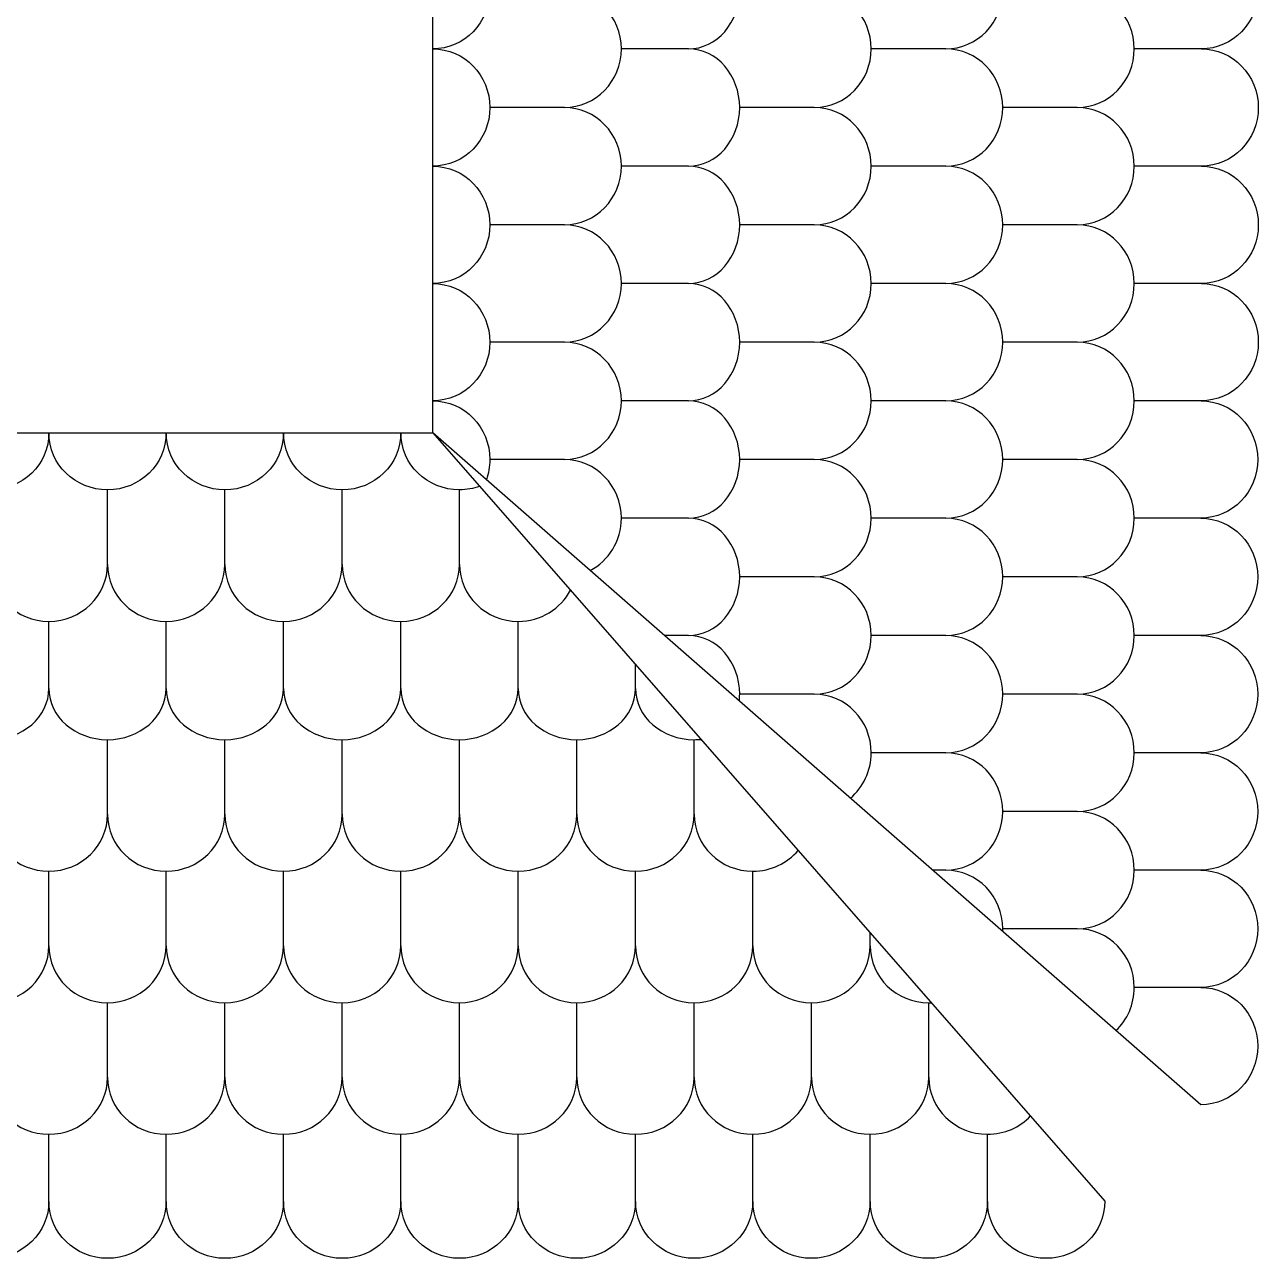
# Model space of a CAD drawing. Header units: centimetres. Extents: x -67.6 to -19.4, y -15.9 to 27.8.
# Drawn here: x -43.48 to -37.06, y 12.07 to 18.5 of the extents above; entities that cross this region are included whole.
import ezdxf

# ---------------------------------------------------------------- set-up
doc = ezdxf.new("R2010")
doc.units = ezdxf.units.CM
doc.header["$MEASUREMENT"] = 0
doc.layers.add('Layer 1', color=7, linetype='Continuous')

msp = doc.modelspace()

# ---------------------------------------------------------------- linework, layer by layer
at = {"layer": 'Layer 1', "color": 250, "lineweight": 25}
for points in [[(-37.35338, 23.87237), (-37.35338, 23.87237), (-41.3548, 20.37237), (-41.3548, 20.37237), (-41.3548, 20.37237), (-41.3548, 16.37237), (-41.3548, 16.37237), (-41.3548, 16.37237), (-37.3548, 12.87237), (-37.3548, 12.87237), (-37.19087, 12.87237), (-37.05796, 13.00916), (-37.05796, 13.17792), (-37.05796, 13.34668), (-37.19087, 13.48348), (-37.3548, 13.48348), (-37.19087, 13.48348), (-37.05796, 13.62028), (-37.05796, 13.78903), (-37.05796, 13.95779), (-37.19087, 14.09459), (-37.3548, 14.09459), (-37.19087, 14.09459), (-37.05796, 14.23139), (-37.05796, 14.40015), (-37.05796, 14.5689), (-37.19087, 14.7057), (-37.3548, 14.7057), (-37.19087, 14.7057), (-37.05796, 14.8425), (-37.05796, 15.01126), (-37.05796, 15.18001), (-37.19087, 15.31681), (-37.3548, 15.31681), (-37.19087, 15.31681), (-37.05796, 15.45361), (-37.05796, 15.62237), (-37.05796, 15.79113), (-37.19087, 15.92792), (-37.3548, 15.92792), (-37.19087, 15.92792), (-37.05796, 16.06472), (-37.05796, 16.23348), (-37.05796, 16.40224), (-37.19087, 16.53903), (-37.35338, 16.53904), (-37.18802, 16.53904), (-37.05511, 16.67583), (-37.05511, 16.84459), (-37.05511, 17.01335), (-37.18802, 17.15015), (-37.35195, 17.15015), (-37.18802, 17.15015), (-37.05511, 17.28695), (-37.05511, 17.4557), (-37.05511, 17.62446), (-37.18802, 17.76126), (-37.35195, 17.76126), (-37.18802, 17.76126), (-37.05511, 17.89806), (-37.05511, 18.06682), (-37.05511, 18.23557), (-37.18802, 18.37237), (-37.35195, 18.37237), (-37.18802, 18.37237), (-37.05511, 18.50917), (-37.05511, 18.67793), (-37.05511, 18.84668), (-37.18802, 18.98348), (-37.35195, 18.98348), (-37.18802, 18.98348), (-37.05511, 19.12028), (-37.05511, 19.28904), (-37.05511, 19.4578), (-37.18802, 19.59459), (-37.35195, 19.59459), (-37.18802, 19.59459), (-37.05511, 19.73139), (-37.05511, 19.90015), (-37.05511, 20.06891), (-37.18802, 20.2057), (-37.35195, 20.2057), (-37.18802, 20.2057), (-37.05511, 20.34249), (-37.05511, 20.51125), (-37.05511, 20.68001), (-37.18802, 20.81681), (-37.35195, 20.81681), (-37.18802, 20.81681), (-37.05511, 20.95361), (-37.05511, 21.12236), (-37.05511, 21.29112), (-37.18802, 21.42792), (-37.35195, 21.42792), (-37.18802, 21.42792), (-37.05511, 21.56472), (-37.05511, 21.73348), (-37.05511, 21.90223), (-37.18802, 22.03903), (-37.35195, 22.03903), (-37.18802, 22.03903), (-37.05511, 22.17583), (-37.05511, 22.34459), (-37.05511, 22.51334), (-37.18802, 22.65014), (-37.35195, 22.65014), (-37.18802, 22.65014), (-37.05511, 22.78694), (-37.05511, 22.9557), (-37.05511, 23.12446), (-37.18802, 23.26125), (-37.35195, 23.26125), (-37.18802, 23.26125), (-37.05511, 23.39805), (-37.05511, 23.56681), (-37.05511, 23.73557), (-37.18802, 23.87236), (-37.35338, 23.87237)], [(-37.8548, 12.37095), (-37.8548, 12.37095), (-41.3548, 16.37237), (-41.3548, 16.37237), (-41.3548, 16.37237), (-45.3548, 16.37237), (-45.3548, 16.37237), (-45.3548, 16.37237), (-48.8548, 12.37237), (-48.8548, 12.37237), (-48.8548, 12.20844), (-48.71801, 12.07553), (-48.54925, 12.07553), (-48.38049, 12.07553), (-48.24369, 12.20844), (-48.24369, 12.37237), (-48.24369, 12.20844), (-48.10689, 12.07553), (-47.93814, 12.07553), (-47.76938, 12.07553), (-47.63258, 12.20844), (-47.63258, 12.37237), (-47.63258, 12.20844), (-47.49578, 12.07553), (-47.32702, 12.07553), (-47.15827, 12.07553), (-47.02147, 12.20844), (-47.02147, 12.37237), (-47.02147, 12.20844), (-46.88467, 12.07553), (-46.71591, 12.07553), (-46.54716, 12.07553), (-46.41036, 12.20844), (-46.41036, 12.37237), (-46.41036, 12.20844), (-46.27356, 12.07553), (-46.1048, 12.07553), (-45.93604, 12.07553), (-45.79925, 12.20844), (-45.79925, 12.37237), (-45.79925, 12.20844), (-45.66245, 12.07553), (-45.49369, 12.07553), (-45.32493, 12.07553), (-45.18814, 12.20844), (-45.18813, 12.37095), (-45.18813, 12.20559), (-45.05134, 12.07268), (-44.88258, 12.07268), (-44.71382, 12.07268), (-44.57702, 12.20559), (-44.57702, 12.36952), (-44.57702, 12.20559), (-44.44022, 12.07268), (-44.27147, 12.07268), (-44.10271, 12.07268), (-43.96591, 12.20559), (-43.96591, 12.36952), (-43.96591, 12.20559), (-43.82911, 12.07268), (-43.66035, 12.07268), (-43.4916, 12.07268), (-43.3548, 12.20559), (-43.3548, 12.36952), (-43.3548, 12.20559), (-43.218, 12.07268), (-43.04924, 12.07268), (-42.88049, 12.07268), (-42.74369, 12.20559), (-42.74369, 12.36952), (-42.74369, 12.20559), (-42.60689, 12.07268), (-42.43813, 12.07268), (-42.26937, 12.07268), (-42.13258, 12.20559), (-42.13258, 12.36952), (-42.13258, 12.20559), (-41.99578, 12.07268), (-41.82702, 12.07268), (-41.65826, 12.07268), (-41.52147, 12.20559), (-41.52147, 12.36952), (-41.52147, 12.20559), (-41.38468, 12.07268), (-41.21592, 12.07268), (-41.04716, 12.07268), (-40.91036, 12.20559), (-40.91036, 12.36952), (-40.91036, 12.20559), (-40.77356, 12.07268), (-40.60481, 12.07268), (-40.43605, 12.07268), (-40.29925, 12.20559), (-40.29925, 12.36952), (-40.29925, 12.20559), (-40.16245, 12.07268), (-39.99369, 12.07268), (-39.82494, 12.07268), (-39.68814, 12.20559), (-39.68814, 12.36952), (-39.68814, 12.20559), (-39.55134, 12.07268), (-39.38258, 12.07268), (-39.21383, 12.07268), (-39.07703, 12.20559), (-39.07703, 12.36952), (-39.07703, 12.20559), (-38.94023, 12.07268), (-38.77147, 12.07268), (-38.60271, 12.07268), (-38.46592, 12.20559), (-38.46592, 12.36952), (-38.46592, 12.20559), (-38.32912, 12.07268), (-38.16036, 12.07268), (-37.9916, 12.07268), (-37.85481, 12.20559), (-37.8548, 12.37095)]]:
    msp.add_open_spline(points, degree=3, knots=[0, 0, 0, 0, 0.025641, 0.025641, 0.025641, 0.0512821, 0.0512821, 0.0512821, 0.0769231, 0.0769231, 0.0769231, 0.1025641, 0.1025641, 0.1025641, 0.1282051, 0.1282051, 0.1282051, 0.1538462, 0.1538462, 0.1538462, 0.1794872, 0.1794872, 0.1794872, 0.2051282, 0.2051282, 0.2051282, 0.2307692, 0.2307692, 0.2307692, 0.2564103, 0.2564103, 0.2564103, 0.2820513, 0.2820513, 0.2820513, 0.3076923, 0.3076923, 0.3076923, 0.3333333, 0.3333333, 0.3333333, 0.3589744, 0.3589744, 0.3589744, 0.3846154, 0.3846154, 0.3846154, 0.4102564, 0.4102564, 0.4102564, 0.4358974, 0.4358974, 0.4358974, 0.4615385, 0.4615385, 0.4615385, 0.4871795, 0.4871795, 0.4871795, 0.5128205, 0.5128205, 0.5128205, 0.5384615, 0.5384615, 0.5384615, 0.5641026, 0.5641026, 0.5641026, 0.5897436, 0.5897436, 0.5897436, 0.6153846, 0.6153846, 0.6153846, 0.6410256, 0.6410256, 0.6410256, 0.6666667, 0.6666667, 0.6666667, 0.6923077, 0.6923077, 0.6923077, 0.7179487, 0.7179487, 0.7179487, 0.7435897, 0.7435897, 0.7435897, 0.7692308, 0.7692308, 0.7692308, 0.7948718, 0.7948718, 0.7948718, 0.8205128, 0.8205128, 0.8205128, 0.8461538, 0.8461538, 0.8461538, 0.8717949, 0.8717949, 0.8717949, 0.8974359, 0.8974359, 0.8974359, 0.9230769, 0.9230769, 0.9230769, 0.9487179, 0.9487179, 0.9487179, 0.974359, 0.974359, 0.974359, 1, 1, 1, 1], dxfattribs=at)
at = {"layer": 'Layer 1', "color": 240, "lineweight": 25}
for points, knots in [([(-41.3548, 18.98348), (-41.19087, 18.98348), (-41.05796, 18.84668), (-41.05796, 18.67793), (-41.05796, 18.50917), (-41.19087, 18.37237), (-41.3548, 18.37237)], [0, 0, 0, 0, 0.5, 0.5, 0.5, 1, 1, 1, 1]), ([(-40.02358, 18.37237), (-39.8761, 18.37237), (-39.75653, 18.50917), (-39.75653, 18.67793), (-39.75653, 18.84669), (-39.8761, 18.98348), (-40.02358, 18.98348), (-40.02358, 18.98348), (-40.37287, 18.98348), (-40.37287, 18.98348)], [0, 0, 0, 0, 0.3333333, 0.3333333, 0.3333333, 0.6666667, 0.6666667, 0.6666667, 1, 1, 1, 1]), ([(-38.68318, 18.37237), (-38.51924, 18.37237), (-38.38634, 18.50917), (-38.38634, 18.67793), (-38.38634, 18.84668), (-38.51924, 18.98348), (-38.68318, 18.98348), (-38.68318, 18.98348), (-39.07144, 18.98348), (-39.07144, 18.98348)], [0, 0, 0, 0, 0.3333333, 0.3333333, 0.3333333, 0.6666667, 0.6666667, 0.6666667, 1, 1, 1, 1]), ([(-40.6697, 18.06682), (-40.50577, 18.06682), (-40.37287, 18.20361), (-40.37287, 18.37237), (-40.37287, 18.54113), (-40.50577, 18.67793), (-40.6697, 18.67793), (-40.6697, 18.67793), (-41.05796, 18.67793), (-41.05796, 18.67793)], [0, 0, 0, 0, 0.3333333, 0.3333333, 0.3333333, 0.6666667, 0.6666667, 0.6666667, 1, 1, 1, 1]), ([(-39.36827, 18.06682), (-39.20434, 18.06682), (-39.07144, 18.20361), (-39.07144, 18.37237), (-39.07144, 18.54113), (-39.20434, 18.67793), (-39.36827, 18.67793), (-39.36827, 18.67793), (-39.75653, 18.67793), (-39.75653, 18.67793)], [0, 0, 0, 0, 0.3333333, 0.3333333, 0.3333333, 0.6666667, 0.6666667, 0.6666667, 1, 1, 1, 1]), ([(-37.99808, 18.06682), (-37.83414, 18.06682), (-37.70124, 18.20361), (-37.70124, 18.37237), (-37.70124, 18.54113), (-37.83414, 18.67793), (-37.99808, 18.67793), (-37.99808, 18.67793), (-38.38634, 18.67793), (-38.38634, 18.67793)], [0, 0, 0, 0, 0.3333333, 0.3333333, 0.3333333, 0.6666667, 0.6666667, 0.6666667, 1, 1, 1, 1]), ([(-41.3548, 18.37237), (-41.19087, 18.37237), (-41.05796, 18.23557), (-41.05796, 18.06682), (-41.05796, 17.89806), (-41.19087, 17.76126), (-41.3548, 17.76126)], [0, 0, 0, 0, 0.5, 0.5, 0.5, 1, 1, 1, 1]), ([(-40.02358, 17.76126), (-39.8761, 17.76126), (-39.75653, 17.89806), (-39.75653, 18.06682), (-39.75653, 18.23557), (-39.8761, 18.37237), (-40.02358, 18.37237), (-40.02358, 18.37237), (-40.37287, 18.37237), (-40.37287, 18.37237)], [0, 0, 0, 0, 0.3333333, 0.3333333, 0.3333333, 0.6666667, 0.6666667, 0.6666667, 1, 1, 1, 1]), ([(-38.68318, 17.76126), (-38.51924, 17.76126), (-38.38634, 17.89806), (-38.38634, 18.06682), (-38.38634, 18.23557), (-38.51924, 18.37237), (-38.68318, 18.37237), (-38.68318, 18.37237), (-39.07144, 18.37237), (-39.07144, 18.37237)], [0, 0, 0, 0, 0.3333333, 0.3333333, 0.3333333, 0.6666667, 0.6666667, 0.6666667, 1, 1, 1, 1]), ([(-40.6697, 17.4557), (-40.50577, 17.4557), (-40.37287, 17.5925), (-40.37287, 17.76126), (-40.37287, 17.93002), (-40.50577, 18.06682), (-40.6697, 18.06682), (-40.6697, 18.06682), (-41.05796, 18.06682), (-41.05796, 18.06682)], [0, 0, 0, 0, 0.3333333, 0.3333333, 0.3333333, 0.6666667, 0.6666667, 0.6666667, 1, 1, 1, 1]), ([(-39.36827, 17.4557), (-39.20434, 17.4557), (-39.07144, 17.5925), (-39.07144, 17.76126), (-39.07144, 17.93002), (-39.20434, 18.06682), (-39.36827, 18.06682), (-39.36827, 18.06682), (-39.75653, 18.06682), (-39.75653, 18.06682)], [0, 0, 0, 0, 0.3333333, 0.3333333, 0.3333333, 0.6666667, 0.6666667, 0.6666667, 1, 1, 1, 1]), ([(-37.99808, 17.4557), (-37.83414, 17.4557), (-37.70124, 17.5925), (-37.70124, 17.76126), (-37.70124, 17.93002), (-37.83414, 18.06682), (-37.99808, 18.06682), (-37.99808, 18.06682), (-38.38634, 18.06682), (-38.38634, 18.06682)], [0, 0, 0, 0, 0.3333333, 0.3333333, 0.3333333, 0.6666667, 0.6666667, 0.6666667, 1, 1, 1, 1]), ([(-41.3548, 17.76126), (-41.19087, 17.76126), (-41.05796, 17.62446), (-41.05796, 17.4557), (-41.05796, 17.28695), (-41.19087, 17.15015), (-41.3548, 17.15015)], [0, 0, 0, 0, 0.5, 0.5, 0.5, 1, 1, 1, 1]), ([(-40.02358, 17.15015), (-39.8761, 17.15015), (-39.75653, 17.28695), (-39.75653, 17.4557), (-39.75653, 17.62446), (-39.8761, 17.76126), (-40.02358, 17.76126), (-40.02358, 17.76126), (-40.37287, 17.76126), (-40.37287, 17.76126)], [0, 0, 0, 0, 0.3333333, 0.3333333, 0.3333333, 0.6666667, 0.6666667, 0.6666667, 1, 1, 1, 1]), ([(-38.68318, 17.15015), (-38.51924, 17.15015), (-38.38634, 17.28695), (-38.38634, 17.4557), (-38.38634, 17.62446), (-38.51924, 17.76126), (-38.68318, 17.76126), (-38.68318, 17.76126), (-39.07144, 17.76126), (-39.07144, 17.76126)], [0, 0, 0, 0, 0.3333333, 0.3333333, 0.3333333, 0.6666667, 0.6666667, 0.6666667, 1, 1, 1, 1]), ([(-40.6697, 16.84459), (-40.50577, 16.84459), (-40.37287, 16.98139), (-40.37287, 17.15015), (-40.37287, 17.31891), (-40.50577, 17.4557), (-40.6697, 17.4557), (-40.6697, 17.4557), (-41.05796, 17.4557), (-41.05796, 17.4557)], [0, 0, 0, 0, 0.3333333, 0.3333333, 0.3333333, 0.6666667, 0.6666667, 0.6666667, 1, 1, 1, 1]), ([(-39.36827, 16.84459), (-39.20434, 16.84459), (-39.07144, 16.98139), (-39.07144, 17.15015), (-39.07144, 17.31891), (-39.20434, 17.4557), (-39.36827, 17.4557), (-39.36827, 17.4557), (-39.75653, 17.4557), (-39.75653, 17.4557)], [0, 0, 0, 0, 0.3333333, 0.3333333, 0.3333333, 0.6666667, 0.6666667, 0.6666667, 1, 1, 1, 1]), ([(-37.99808, 16.84459), (-37.83414, 16.84459), (-37.70124, 16.98139), (-37.70124, 17.15015), (-37.70124, 17.31891), (-37.83414, 17.4557), (-37.99808, 17.4557), (-37.99808, 17.4557), (-38.38634, 17.4557), (-38.38634, 17.4557)], [0, 0, 0, 0, 0.3333333, 0.3333333, 0.3333333, 0.6666667, 0.6666667, 0.6666667, 1, 1, 1, 1]), ([(-41.3548, 17.15015), (-41.19087, 17.15015), (-41.05796, 17.01335), (-41.05796, 16.84459), (-41.05796, 16.67583), (-41.19087, 16.53904), (-41.3548, 16.53904)], [0, 0, 0, 0, 0.5, 0.5, 0.5, 1, 1, 1, 1]), ([(-40.02358, 16.53904), (-39.8761, 16.53904), (-39.75653, 16.67583), (-39.75653, 16.84459), (-39.75653, 17.01335), (-39.8761, 17.15015), (-40.02358, 17.15015), (-40.02358, 17.15015), (-40.37287, 17.15015), (-40.37287, 17.15015)], [0, 0, 0, 0, 0.3333333, 0.3333333, 0.3333333, 0.6666667, 0.6666667, 0.6666667, 1, 1, 1, 1]), ([(-38.68318, 16.53904), (-38.51924, 16.53904), (-38.38634, 16.67583), (-38.38634, 16.84459), (-38.38634, 17.01335), (-38.51924, 17.15015), (-38.68318, 17.15015), (-38.68318, 17.15015), (-39.07144, 17.15015), (-39.07144, 17.15015)], [0, 0, 0, 0, 0.3333333, 0.3333333, 0.3333333, 0.6666667, 0.6666667, 0.6666667, 1, 1, 1, 1]), ([(-40.6697, 16.23348), (-40.50577, 16.23348), (-40.37287, 16.37028), (-40.37287, 16.53904), (-40.37287, 16.7078), (-40.50577, 16.84459), (-40.6697, 16.84459), (-40.6697, 16.84459), (-41.05796, 16.84459), (-41.05796, 16.84459)], [0, 0, 0, 0, 0.3333333, 0.3333333, 0.3333333, 0.6666667, 0.6666667, 0.6666667, 1, 1, 1, 1]), ([(-39.36827, 16.23348), (-39.20434, 16.23348), (-39.07144, 16.37028), (-39.07144, 16.53904), (-39.07144, 16.7078), (-39.20434, 16.84459), (-39.36827, 16.84459), (-39.36827, 16.84459), (-39.75653, 16.84459), (-39.75653, 16.84459)], [0, 0, 0, 0, 0.3333333, 0.3333333, 0.3333333, 0.6666667, 0.6666667, 0.6666667, 1, 1, 1, 1]), ([(-37.99808, 16.23348), (-37.83414, 16.23348), (-37.70124, 16.37028), (-37.70124, 16.53904), (-37.70124, 16.7078), (-37.83414, 16.84459), (-37.99808, 16.84459), (-37.99808, 16.84459), (-38.38634, 16.84459), (-38.38634, 16.84459)], [0, 0, 0, 0, 0.3333333, 0.3333333, 0.3333333, 0.6666667, 0.6666667, 0.6666667, 1, 1, 1, 1]), ([(-41.3548, 16.53904), (-41.19087, 16.53904), (-41.05796, 16.40224), (-41.05796, 16.23348), (-41.05796, 16.19656), (-41.06433, 16.16117), (-41.07598, 16.1284)], [0, 0, 0, 0, 0.5, 0.5, 0.5, 1, 1, 1, 1]), ([(-40.02358, 15.92793), (-39.8761, 15.92793), (-39.75653, 16.06472), (-39.75653, 16.23348), (-39.75653, 16.40224), (-39.8761, 16.53904), (-40.02358, 16.53904), (-40.02358, 16.53904), (-40.37287, 16.53904), (-40.37287, 16.53904)], [0, 0, 0, 0, 0.3333333, 0.3333333, 0.3333333, 0.6666667, 0.6666667, 0.6666667, 1, 1, 1, 1]), ([(-38.68318, 15.92793), (-38.51924, 15.92793), (-38.38634, 16.06472), (-38.38634, 16.23348), (-38.38634, 16.40224), (-38.51924, 16.53904), (-38.68318, 16.53904), (-38.68318, 16.53904), (-39.07144, 16.53904), (-39.07144, 16.53904)], [0, 0, 0, 0, 0.3333333, 0.3333333, 0.3333333, 0.6666667, 0.6666667, 0.6666667, 1, 1, 1, 1]), ([(-43.3548, 16.37237), (-43.3548, 16.20844), (-43.4916, 16.07553), (-43.66035, 16.07553), (-43.82911, 16.07553), (-43.96591, 16.20844), (-43.96591, 16.37237)], [0, 0, 0, 0, 0.5, 0.5, 0.5, 1, 1, 1, 1]), ([(-42.74369, 16.37237), (-42.74369, 16.20844), (-42.88049, 16.07553), (-43.04924, 16.07553), (-43.218, 16.07553), (-43.3548, 16.20844), (-43.3548, 16.37237)], [0, 0, 0, 0, 0.5, 0.5, 0.5, 1, 1, 1, 1]), ([(-42.13258, 16.37237), (-42.13258, 16.20844), (-42.26937, 16.07553), (-42.43813, 16.07553), (-42.60689, 16.07553), (-42.74369, 16.20844), (-42.74369, 16.37237)], [0, 0, 0, 0, 0.5, 0.5, 0.5, 1, 1, 1, 1]), ([(-41.52147, 16.37237), (-41.52147, 16.20844), (-41.65826, 16.07553), (-41.82702, 16.07553), (-41.99578, 16.07553), (-42.13258, 16.20844), (-42.13258, 16.37237)], [0, 0, 0, 0, 0.5, 0.5, 0.5, 1, 1, 1, 1]), ([(-41.11083, 16.09355), (-41.1436, 16.0819), (-41.17899, 16.07553), (-41.21591, 16.07553), (-41.38467, 16.07553), (-41.52147, 16.20844), (-41.52147, 16.37237)], [0, 0, 0, 0, 0.5, 0.5, 0.5, 1, 1, 1, 1]), ([(-40.53538, 15.65537), (-40.43894, 15.70583), (-40.37287, 15.80894), (-40.37287, 15.92793), (-40.37287, 16.09668), (-40.50577, 16.23348), (-40.6697, 16.23348), (-40.6697, 16.23348), (-41.05796, 16.23348), (-41.05796, 16.23348)], [0, 0, 0, 0, 0.3333333, 0.3333333, 0.3333333, 0.6666667, 0.6666667, 0.6666667, 1, 1, 1, 1]), ([(-39.36827, 15.62237), (-39.20434, 15.62237), (-39.07144, 15.75917), (-39.07144, 15.92793), (-39.07144, 16.09668), (-39.20434, 16.23348), (-39.36827, 16.23348), (-39.36827, 16.23348), (-39.75653, 16.23348), (-39.75653, 16.23348)], [0, 0, 0, 0, 0.3333333, 0.3333333, 0.3333333, 0.6666667, 0.6666667, 0.6666667, 1, 1, 1, 1]), ([(-37.99808, 15.62237), (-37.83414, 15.62237), (-37.70124, 15.75917), (-37.70124, 15.92793), (-37.70124, 16.09668), (-37.83414, 16.23348), (-37.99808, 16.23348), (-37.99808, 16.23348), (-38.38634, 16.23348), (-38.38634, 16.23348)], [0, 0, 0, 0, 0.3333333, 0.3333333, 0.3333333, 0.6666667, 0.6666667, 0.6666667, 1, 1, 1, 1]), ([(-43.66035, 15.68727), (-43.66035, 15.52334), (-43.52356, 15.39044), (-43.3548, 15.39044), (-43.18604, 15.39044), (-43.04924, 15.52334), (-43.04924, 15.68727), (-43.04924, 15.68727), (-43.04924, 16.07553), (-43.04924, 16.07553)], [0, 0, 0, 0, 0.3333333, 0.3333333, 0.3333333, 0.6666667, 0.6666667, 0.6666667, 1, 1, 1, 1]), ([(-43.04924, 15.68727), (-43.04924, 15.52334), (-42.91245, 15.39044), (-42.74369, 15.39044), (-42.57493, 15.39044), (-42.43813, 15.52334), (-42.43813, 15.68727), (-42.43813, 15.68727), (-42.43813, 16.07553), (-42.43813, 16.07553)], [0, 0, 0, 0, 0.3333333, 0.3333333, 0.3333333, 0.6666667, 0.6666667, 0.6666667, 1, 1, 1, 1]), ([(-42.43813, 15.68727), (-42.43813, 15.52334), (-42.30134, 15.39044), (-42.13258, 15.39044), (-41.96382, 15.39044), (-41.82702, 15.52334), (-41.82702, 15.68727), (-41.82702, 15.68727), (-41.82702, 16.07553), (-41.82702, 16.07553)], [0, 0, 0, 0, 0.3333333, 0.3333333, 0.3333333, 0.6666667, 0.6666667, 0.6666667, 1, 1, 1, 1]), ([(-41.82702, 15.68727), (-41.82702, 15.52334), (-41.69022, 15.39044), (-41.52147, 15.39044), (-41.35271, 15.39044), (-41.21591, 15.52334), (-41.21591, 15.68727), (-41.21591, 15.68727), (-41.21591, 16.07553), (-41.21591, 16.07553)], [0, 0, 0, 0, 0.3333333, 0.3333333, 0.3333333, 0.6666667, 0.6666667, 0.6666667, 1, 1, 1, 1]), ([(-40.02358, 15.31682), (-39.8761, 15.31682), (-39.75653, 15.45361), (-39.75653, 15.62237), (-39.75653, 15.79113), (-39.8761, 15.92793), (-40.02358, 15.92793), (-40.02358, 15.92793), (-40.37287, 15.92793), (-40.37287, 15.92793)], [0, 0, 0, 0, 0.3333333, 0.3333333, 0.3333333, 0.6666667, 0.6666667, 0.6666667, 1, 1, 1, 1]), ([(-38.68318, 15.31681), (-38.51924, 15.31681), (-38.38634, 15.45361), (-38.38634, 15.62237), (-38.38634, 15.79113), (-38.51924, 15.92793), (-38.68318, 15.92793), (-38.68318, 15.92793), (-39.07144, 15.92793), (-39.07144, 15.92793)], [0, 0, 0, 0, 0.3333333, 0.3333333, 0.3333333, 0.6666667, 0.6666667, 0.6666667, 1, 1, 1, 1]), ([(-41.21591, 15.68727), (-41.21591, 15.52334), (-41.07911, 15.39044), (-40.91036, 15.39044), (-40.79137, 15.39044), (-40.68826, 15.45651), (-40.6378, 15.55295)], [0, 0, 0, 0, 0.5, 0.5, 0.5, 1, 1, 1, 1]), ([(-39.36827, 15.01126), (-39.20434, 15.01126), (-39.07144, 15.14806), (-39.07144, 15.31681), (-39.07144, 15.48557), (-39.20434, 15.62237), (-39.36827, 15.62237), (-39.36827, 15.62237), (-39.75653, 15.62237), (-39.75653, 15.62237)], [0, 0, 0, 0, 0.3333333, 0.3333333, 0.3333333, 0.6666667, 0.6666667, 0.6666667, 1, 1, 1, 1]), ([(-37.99808, 15.01126), (-37.83414, 15.01126), (-37.70124, 15.14806), (-37.70124, 15.31681), (-37.70124, 15.48557), (-37.83414, 15.62237), (-37.99808, 15.62237), (-37.99808, 15.62237), (-38.38634, 15.62237), (-38.38634, 15.62237)], [0, 0, 0, 0, 0.3333333, 0.3333333, 0.3333333, 0.6666667, 0.6666667, 0.6666667, 1, 1, 1, 1]), ([(-43.96591, 15.04115), (-43.96591, 14.89367), (-43.82911, 14.7741), (-43.66035, 14.7741), (-43.4916, 14.7741), (-43.3548, 14.89367), (-43.3548, 15.04115), (-43.3548, 15.04115), (-43.3548, 15.39044), (-43.3548, 15.39044)], [0, 0, 0, 0, 0.3333333, 0.3333333, 0.3333333, 0.6666667, 0.6666667, 0.6666667, 1, 1, 1, 1]), ([(-43.3548, 15.04115), (-43.3548, 14.89367), (-43.218, 14.7741), (-43.04924, 14.7741), (-42.88048, 14.7741), (-42.74369, 14.89367), (-42.74369, 15.04115), (-42.74369, 15.04115), (-42.74369, 15.39044), (-42.74369, 15.39044)], [0, 0, 0, 0, 0.3333333, 0.3333333, 0.3333333, 0.6666667, 0.6666667, 0.6666667, 1, 1, 1, 1]), ([(-42.74369, 15.04115), (-42.74369, 14.89367), (-42.60689, 14.7741), (-42.43813, 14.7741), (-42.26937, 14.7741), (-42.13258, 14.89367), (-42.13258, 15.04115), (-42.13258, 15.04115), (-42.13258, 15.39044), (-42.13258, 15.39044)], [0, 0, 0, 0, 0.3333333, 0.3333333, 0.3333333, 0.6666667, 0.6666667, 0.6666667, 1, 1, 1, 1]), ([(-42.13258, 15.04115), (-42.13258, 14.89367), (-41.99578, 14.7741), (-41.82702, 14.7741), (-41.65826, 14.7741), (-41.52147, 14.89367), (-41.52147, 15.04115), (-41.52147, 15.04115), (-41.52147, 15.39044), (-41.52147, 15.39044)], [0, 0, 0, 0, 0.3333333, 0.3333333, 0.3333333, 0.6666667, 0.6666667, 0.6666667, 1, 1, 1, 1]), ([(-41.52147, 15.04115), (-41.52147, 14.89367), (-41.38467, 14.7741), (-41.21591, 14.7741), (-41.04715, 14.7741), (-40.91035, 14.89367), (-40.91035, 15.04115), (-40.91035, 15.04115), (-40.91035, 15.39044), (-40.91035, 15.39044)], [0, 0, 0, 0, 0.3333333, 0.3333333, 0.3333333, 0.6666667, 0.6666667, 0.6666667, 1, 1, 1, 1]), ([(-39.75834, 14.97547), (-39.75715, 14.9872), (-39.75653, 14.99915), (-39.75653, 15.01126), (-39.75653, 15.18002), (-39.8761, 15.31681), (-40.02358, 15.31681), (-40.02358, 15.31681), (-40.14845, 15.31681), (-40.14845, 15.31681)], [0, 0, 0, 0, 0.3333333, 0.3333333, 0.3333333, 0.6666667, 0.6666667, 0.6666667, 1, 1, 1, 1]), ([(-38.68318, 14.7057), (-38.51924, 14.7057), (-38.38634, 14.8425), (-38.38634, 15.01126), (-38.38634, 15.18002), (-38.51924, 15.31681), (-38.68318, 15.31681), (-38.68318, 15.31681), (-39.07144, 15.31681), (-39.07144, 15.31681)], [0, 0, 0, 0, 0.3333333, 0.3333333, 0.3333333, 0.6666667, 0.6666667, 0.6666667, 1, 1, 1, 1]), ([(-40.91036, 15.04115), (-40.91036, 14.89367), (-40.77356, 14.7741), (-40.6048, 14.7741), (-40.43604, 14.7741), (-40.29924, 14.89367), (-40.29924, 15.04115), (-40.29924, 15.04115), (-40.29924, 15.16602), (-40.29924, 15.16602)], [0, 0, 0, 0, 0.3333333, 0.3333333, 0.3333333, 0.6666667, 0.6666667, 0.6666667, 1, 1, 1, 1]), ([(-40.29924, 15.04115), (-40.29924, 14.89367), (-40.16245, 14.7741), (-39.99369, 14.7741), (-39.98158, 14.7741), (-39.96963, 14.77472), (-39.9579, 14.77591)], [0, 0, 0, 0, 0.5, 0.5, 0.5, 1, 1, 1, 1]), ([(-39.18003, 14.46944), (-39.11374, 14.52548), (-39.07144, 14.61051), (-39.07144, 14.7057), (-39.07144, 14.87446), (-39.20434, 15.01126), (-39.36827, 15.01126), (-39.36827, 15.01126), (-39.75653, 15.01126), (-39.75653, 15.01126)], [0, 0, 0, 0, 0.3333333, 0.3333333, 0.3333333, 0.6666667, 0.6666667, 0.6666667, 1, 1, 1, 1]), ([(-37.99808, 14.40015), (-37.83414, 14.40015), (-37.70124, 14.53695), (-37.70124, 14.7057), (-37.70124, 14.87446), (-37.83414, 15.01126), (-37.99808, 15.01126), (-37.99808, 15.01126), (-38.38634, 15.01126), (-38.38634, 15.01126)], [0, 0, 0, 0, 0.3333333, 0.3333333, 0.3333333, 0.6666667, 0.6666667, 0.6666667, 1, 1, 1, 1]), ([(-43.66035, 14.38584), (-43.66035, 14.22191), (-43.52356, 14.08901), (-43.3548, 14.08901), (-43.18604, 14.08901), (-43.04924, 14.22191), (-43.04924, 14.38584), (-43.04924, 14.38584), (-43.04924, 14.7741), (-43.04924, 14.7741)], [0, 0, 0, 0, 0.3333333, 0.3333333, 0.3333333, 0.6666667, 0.6666667, 0.6666667, 1, 1, 1, 1]), ([(-43.04924, 14.38584), (-43.04924, 14.22191), (-42.91245, 14.08901), (-42.74369, 14.08901), (-42.57493, 14.08901), (-42.43813, 14.22191), (-42.43813, 14.38584), (-42.43813, 14.38584), (-42.43813, 14.7741), (-42.43813, 14.7741)], [0, 0, 0, 0, 0.3333333, 0.3333333, 0.3333333, 0.6666667, 0.6666667, 0.6666667, 1, 1, 1, 1]), ([(-42.43813, 14.38584), (-42.43813, 14.22191), (-42.30134, 14.08901), (-42.13258, 14.08901), (-41.96382, 14.08901), (-41.82702, 14.22191), (-41.82702, 14.38584), (-41.82702, 14.38584), (-41.82702, 14.7741), (-41.82702, 14.7741)], [0, 0, 0, 0, 0.3333333, 0.3333333, 0.3333333, 0.6666667, 0.6666667, 0.6666667, 1, 1, 1, 1]), ([(-41.82702, 14.38584), (-41.82702, 14.22191), (-41.69022, 14.08901), (-41.52147, 14.08901), (-41.35271, 14.08901), (-41.21591, 14.22191), (-41.21591, 14.38584), (-41.21591, 14.38584), (-41.21591, 14.7741), (-41.21591, 14.7741)], [0, 0, 0, 0, 0.3333333, 0.3333333, 0.3333333, 0.6666667, 0.6666667, 0.6666667, 1, 1, 1, 1]), ([(-41.21591, 14.38584), (-41.21591, 14.22191), (-41.07911, 14.08901), (-40.91035, 14.08901), (-40.7416, 14.08901), (-40.6048, 14.22191), (-40.6048, 14.38584), (-40.6048, 14.38584), (-40.6048, 14.7741), (-40.6048, 14.7741)], [0, 0, 0, 0, 0.3333333, 0.3333333, 0.3333333, 0.6666667, 0.6666667, 0.6666667, 1, 1, 1, 1]), ([(-40.6048, 14.38584), (-40.6048, 14.22191), (-40.468, 14.08901), (-40.29924, 14.08901), (-40.13049, 14.08901), (-39.99369, 14.22191), (-39.99369, 14.38584), (-39.99369, 14.38584), (-39.99369, 14.7741), (-39.99369, 14.7741)], [0, 0, 0, 0, 0.3333333, 0.3333333, 0.3333333, 0.6666667, 0.6666667, 0.6666667, 1, 1, 1, 1]), ([(-38.68318, 14.09459), (-38.51924, 14.09459), (-38.38634, 14.23139), (-38.38634, 14.40015), (-38.38634, 14.56891), (-38.51924, 14.7057), (-38.68318, 14.7057), (-38.68318, 14.7057), (-39.07144, 14.7057), (-39.07144, 14.7057)], [0, 0, 0, 0, 0.3333333, 0.3333333, 0.3333333, 0.6666667, 0.6666667, 0.6666667, 1, 1, 1, 1]), ([(-37.99808, 13.78904), (-37.83414, 13.78904), (-37.70124, 13.92583), (-37.70124, 14.09459), (-37.70124, 14.26335), (-37.83414, 14.40015), (-37.99808, 14.40015), (-37.99808, 14.40015), (-38.38634, 14.40015), (-38.38634, 14.40015)], [0, 0, 0, 0, 0.3333333, 0.3333333, 0.3333333, 0.6666667, 0.6666667, 0.6666667, 1, 1, 1, 1]), ([(-39.99369, 14.38584), (-39.99369, 14.22191), (-39.85689, 14.08901), (-39.68813, 14.08901), (-39.59293, 14.08901), (-39.50789, 14.1313), (-39.45187, 14.19759)], [0, 0, 0, 0, 0.5, 0.5, 0.5, 1, 1, 1, 1]), ([(-43.96591, 13.70075), (-43.96591, 13.53681), (-43.82911, 13.40391), (-43.66035, 13.40391), (-43.4916, 13.40391), (-43.3548, 13.53681), (-43.3548, 13.70075), (-43.3548, 13.70075), (-43.3548, 14.08901), (-43.3548, 14.08901)], [0, 0, 0, 0, 0.3333333, 0.3333333, 0.3333333, 0.6666667, 0.6666667, 0.6666667, 1, 1, 1, 1]), ([(-43.3548, 13.70075), (-43.3548, 13.53681), (-43.218, 13.40391), (-43.04924, 13.40391), (-42.88049, 13.40391), (-42.74369, 13.53681), (-42.74369, 13.70075), (-42.74369, 13.70075), (-42.74369, 14.08901), (-42.74369, 14.08901)], [0, 0, 0, 0, 0.3333333, 0.3333333, 0.3333333, 0.6666667, 0.6666667, 0.6666667, 1, 1, 1, 1]), ([(-42.74369, 13.70075), (-42.74369, 13.53681), (-42.60689, 13.40391), (-42.43813, 13.40391), (-42.26937, 13.40391), (-42.13258, 13.53681), (-42.13258, 13.70075), (-42.13258, 13.70075), (-42.13258, 14.08901), (-42.13258, 14.08901)], [0, 0, 0, 0, 0.3333333, 0.3333333, 0.3333333, 0.6666667, 0.6666667, 0.6666667, 1, 1, 1, 1]), ([(-42.13258, 13.70075), (-42.13258, 13.53681), (-41.99578, 13.40391), (-41.82702, 13.40391), (-41.65826, 13.40391), (-41.52147, 13.53681), (-41.52147, 13.70075), (-41.52147, 13.70075), (-41.52147, 14.08901), (-41.52147, 14.08901)], [0, 0, 0, 0, 0.3333333, 0.3333333, 0.3333333, 0.6666667, 0.6666667, 0.6666667, 1, 1, 1, 1]), ([(-41.52147, 13.70075), (-41.52147, 13.53681), (-41.38467, 13.40391), (-41.21591, 13.40391), (-41.04715, 13.40391), (-40.91035, 13.53681), (-40.91035, 13.70075), (-40.91035, 13.70075), (-40.91035, 14.08901), (-40.91035, 14.08901)], [0, 0, 0, 0, 0.3333333, 0.3333333, 0.3333333, 0.6666667, 0.6666667, 0.6666667, 1, 1, 1, 1]), ([(-40.91035, 13.70075), (-40.91035, 13.53681), (-40.77356, 13.40391), (-40.6048, 13.40391), (-40.43604, 13.40391), (-40.29924, 13.53681), (-40.29924, 13.70075), (-40.29924, 13.70075), (-40.29924, 14.08901), (-40.29924, 14.08901)], [0, 0, 0, 0, 0.3333333, 0.3333333, 0.3333333, 0.6666667, 0.6666667, 0.6666667, 1, 1, 1, 1]), ([(-40.29924, 13.70075), (-40.29924, 13.53681), (-40.16245, 13.40391), (-39.99369, 13.40391), (-39.82493, 13.40391), (-39.68813, 13.53681), (-39.68813, 13.70075), (-39.68813, 13.70075), (-39.68813, 14.08901), (-39.68813, 14.08901)], [0, 0, 0, 0, 0.3333333, 0.3333333, 0.3333333, 0.6666667, 0.6666667, 0.6666667, 1, 1, 1, 1]), ([(-38.38664, 13.77523), (-38.38645, 13.77981), (-38.38634, 13.78441), (-38.38634, 13.78904), (-38.38634, 13.9578), (-38.51924, 14.09459), (-38.68318, 14.09459), (-38.68318, 14.09459), (-38.75162, 14.09459), (-38.75162, 14.09459)], [0, 0, 0, 0, 0.3333333, 0.3333333, 0.3333333, 0.6666667, 0.6666667, 0.6666667, 1, 1, 1, 1]), ([(-39.68813, 13.70075), (-39.68813, 13.53681), (-39.55134, 13.40391), (-39.38258, 13.40391), (-39.21382, 13.40391), (-39.07702, 13.53681), (-39.07702, 13.70075), (-39.07702, 13.70075), (-39.07702, 13.76919), (-39.07702, 13.76919)], [0, 0, 0, 0, 0.3333333, 0.3333333, 0.3333333, 0.6666667, 0.6666667, 0.6666667, 1, 1, 1, 1]), ([(-37.79668, 13.25901), (-37.73799, 13.31482), (-37.70124, 13.39474), (-37.70124, 13.48348), (-37.70124, 13.65224), (-37.83414, 13.78904), (-37.99808, 13.78904), (-37.99808, 13.78904), (-38.38634, 13.78904), (-38.38634, 13.78904)], [0, 0, 0, 0, 0.3333333, 0.3333333, 0.3333333, 0.6666667, 0.6666667, 0.6666667, 1, 1, 1, 1]), ([(-39.07702, 13.70075), (-39.07702, 13.53681), (-38.94021, 13.40391), (-38.77147, 13.40391), (-38.76684, 13.40391), (-38.76224, 13.40402), (-38.75766, 13.40421)], [0, 0, 0, 0, 0.5, 0.5, 0.5, 1, 1, 1, 1]), ([(-43.66035, 13.01565), (-43.66035, 12.85171), (-43.52356, 12.71881), (-43.3548, 12.71881), (-43.18604, 12.71881), (-43.04924, 12.85171), (-43.04924, 13.01565), (-43.04924, 13.01565), (-43.04924, 13.40391), (-43.04924, 13.40391)], [0, 0, 0, 0, 0.3333333, 0.3333333, 0.3333333, 0.6666667, 0.6666667, 0.6666667, 1, 1, 1, 1]), ([(-43.04924, 13.01565), (-43.04924, 12.85171), (-42.91245, 12.71881), (-42.74369, 12.71881), (-42.57493, 12.71881), (-42.43813, 12.85171), (-42.43813, 13.01565), (-42.43813, 13.01565), (-42.43813, 13.40391), (-42.43813, 13.40391)], [0, 0, 0, 0, 0.3333333, 0.3333333, 0.3333333, 0.6666667, 0.6666667, 0.6666667, 1, 1, 1, 1]), ([(-42.43813, 13.01565), (-42.43813, 12.85171), (-42.30134, 12.71881), (-42.13258, 12.71881), (-41.96382, 12.71881), (-41.82702, 12.85171), (-41.82702, 13.01565), (-41.82702, 13.01565), (-41.82702, 13.40391), (-41.82702, 13.40391)], [0, 0, 0, 0, 0.3333333, 0.3333333, 0.3333333, 0.6666667, 0.6666667, 0.6666667, 1, 1, 1, 1]), ([(-41.82702, 13.01565), (-41.82702, 12.85171), (-41.69022, 12.71881), (-41.52147, 12.71881), (-41.35271, 12.71881), (-41.21591, 12.85171), (-41.21591, 13.01565), (-41.21591, 13.01565), (-41.21591, 13.40391), (-41.21591, 13.40391)], [0, 0, 0, 0, 0.3333333, 0.3333333, 0.3333333, 0.6666667, 0.6666667, 0.6666667, 1, 1, 1, 1]), ([(-41.21591, 13.01565), (-41.21591, 12.85171), (-41.07911, 12.71881), (-40.91035, 12.71881), (-40.7416, 12.71881), (-40.6048, 12.85171), (-40.6048, 13.01565), (-40.6048, 13.01565), (-40.6048, 13.40391), (-40.6048, 13.40391)], [0, 0, 0, 0, 0.3333333, 0.3333333, 0.3333333, 0.6666667, 0.6666667, 0.6666667, 1, 1, 1, 1]), ([(-40.6048, 13.01565), (-40.6048, 12.85171), (-40.468, 12.71881), (-40.29924, 12.71881), (-40.13049, 12.71881), (-39.99369, 12.85171), (-39.99369, 13.01565), (-39.99369, 13.01565), (-39.99369, 13.40391), (-39.99369, 13.40391)], [0, 0, 0, 0, 0.3333333, 0.3333333, 0.3333333, 0.6666667, 0.6666667, 0.6666667, 1, 1, 1, 1]), ([(-39.99369, 13.01565), (-39.99369, 12.85171), (-39.85689, 12.71881), (-39.68813, 12.71881), (-39.51937, 12.71881), (-39.38258, 12.85171), (-39.38258, 13.01565), (-39.38258, 13.01565), (-39.38258, 13.40391), (-39.38258, 13.40391)], [0, 0, 0, 0, 0.3333333, 0.3333333, 0.3333333, 0.6666667, 0.6666667, 0.6666667, 1, 1, 1, 1]), ([(-39.38258, 13.01565), (-39.38258, 12.85171), (-39.24578, 12.71881), (-39.07702, 12.71881), (-38.90826, 12.71881), (-38.77147, 12.85171), (-38.77147, 13.01565), (-38.77147, 13.01565), (-38.77147, 13.40391), (-38.77147, 13.40391)], [0, 0, 0, 0, 0.3333333, 0.3333333, 0.3333333, 0.6666667, 0.6666667, 0.6666667, 1, 1, 1, 1]), ([(-38.77147, 13.01565), (-38.77147, 12.85171), (-38.63467, 12.71881), (-38.46591, 12.71881), (-38.37717, 12.71881), (-38.29725, 12.75556), (-38.24144, 12.81425)], [0, 0, 0, 0, 0.5, 0.5, 0.5, 1, 1, 1, 1])]:
    msp.add_open_spline(points, degree=3, knots=knots, dxfattribs=at)
for points in [[(-37.35195, 18.37237), (-37.35195, 18.37237), (-37.70124, 18.37237), (-37.70124, 18.37237)], [(-37.35195, 17.76126), (-37.35195, 17.76126), (-37.70124, 17.76126), (-37.70124, 17.76126)], [(-37.35195, 17.15015), (-37.35195, 17.15015), (-37.70124, 17.15015), (-37.70124, 17.15015)], [(-37.35195, 16.53904), (-37.35195, 16.53904), (-37.70124, 16.53904), (-37.70124, 16.53904)], [(-37.35195, 15.92793), (-37.35195, 15.92793), (-37.70124, 15.92793), (-37.70124, 15.92793)], [(-37.35195, 15.31681), (-37.35195, 15.31681), (-37.70124, 15.31681), (-37.70124, 15.31681)], [(-37.35195, 14.7057), (-37.35195, 14.7057), (-37.70124, 14.7057), (-37.70124, 14.7057)], [(-37.35195, 14.09459), (-37.35195, 14.09459), (-37.70124, 14.09459), (-37.70124, 14.09459)], [(-37.35195, 13.48348), (-37.35195, 13.48348), (-37.70124, 13.48348), (-37.70124, 13.48348)], [(-43.3548, 12.36952), (-43.3548, 12.36952), (-43.3548, 12.71881), (-43.3548, 12.71881)], [(-42.74369, 12.36952), (-42.74369, 12.36952), (-42.74369, 12.71881), (-42.74369, 12.71881)], [(-42.13258, 12.36952), (-42.13258, 12.36952), (-42.13258, 12.71881), (-42.13258, 12.71881)], [(-41.52147, 12.36952), (-41.52147, 12.36952), (-41.52147, 12.71881), (-41.52147, 12.71881)], [(-40.91036, 12.36952), (-40.91036, 12.36952), (-40.91036, 12.71881), (-40.91036, 12.71881)], [(-40.29924, 12.36952), (-40.29924, 12.36952), (-40.29924, 12.71881), (-40.29924, 12.71881)], [(-39.68813, 12.36952), (-39.68813, 12.36952), (-39.68813, 12.71881), (-39.68813, 12.71881)], [(-39.07702, 12.36952), (-39.07702, 12.36952), (-39.07702, 12.71881), (-39.07702, 12.71881)], [(-38.46591, 12.36952), (-38.46591, 12.36952), (-38.46591, 12.71881), (-38.46591, 12.71881)]]:
    msp.add_open_spline(points, degree=3, dxfattribs=at)

doc.saveas('drawing.dxf')
